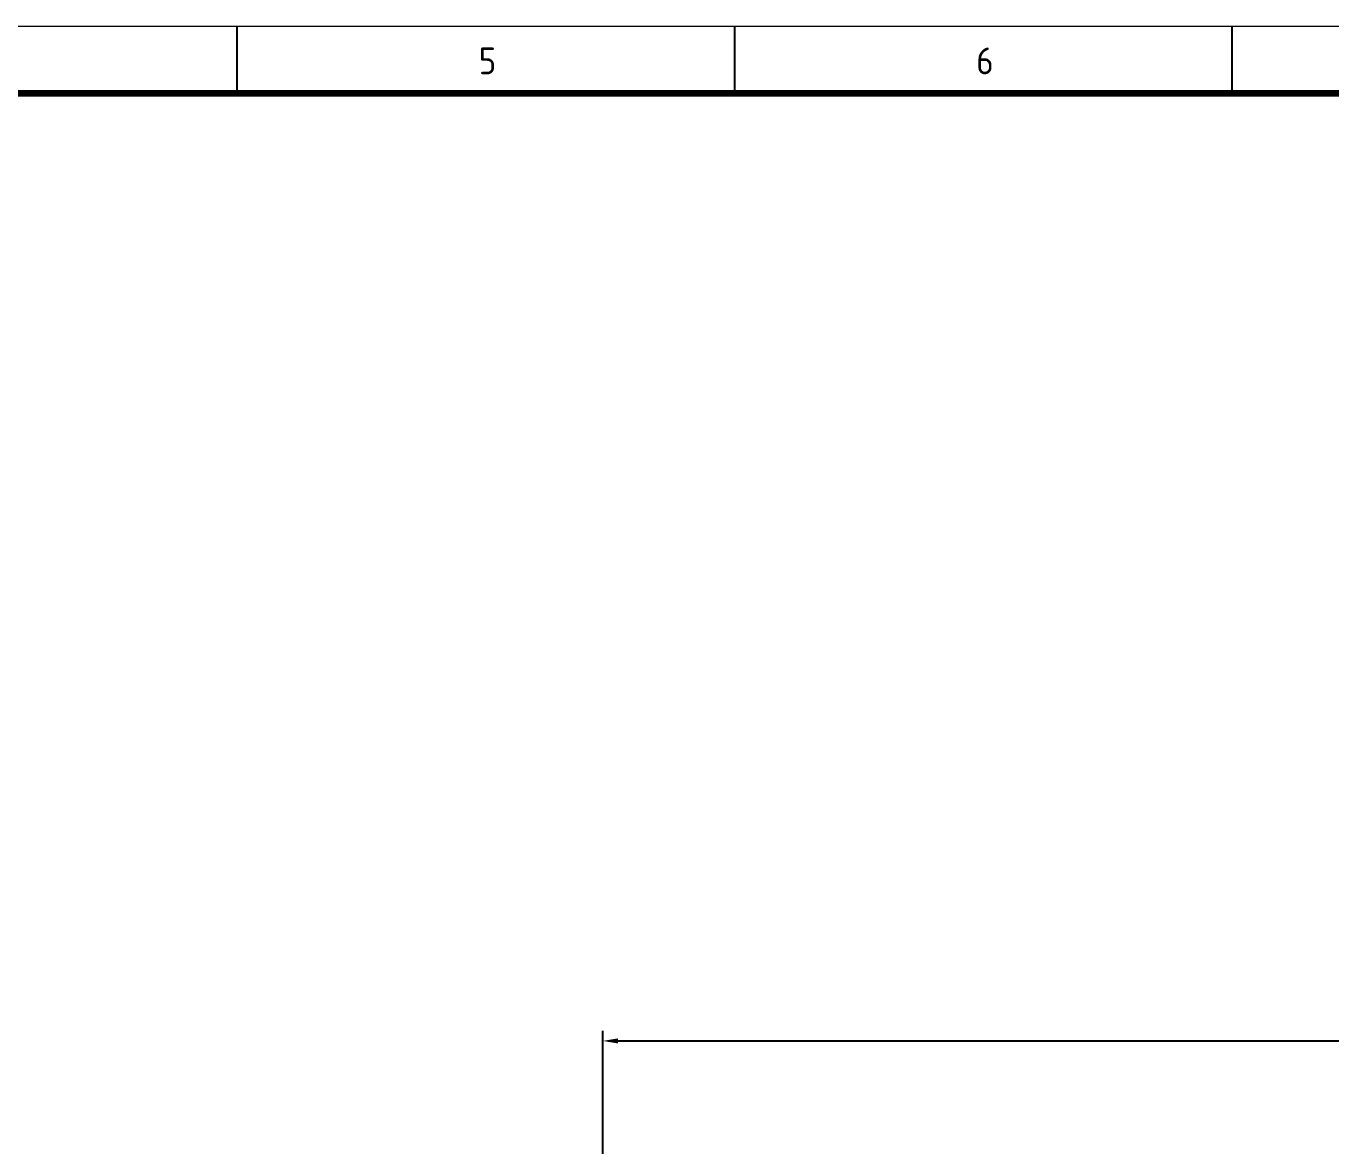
# Model space of a CAD drawing. Header units: inches. Extents: x 735 to 7643, y 526 to 1733.
# Drawn here: x 2864.9 to 3123.5, y 1511.2 to 1732.9 of the extents above; entities that cross this region are included whole.
import ezdxf

# ---------------------------------------------------------------- set-up
doc = ezdxf.new("R2010")
doc.units = ezdxf.units.IN
doc.header["$MEASUREMENT"] = 0
doc.layers.add('FREE-TEXT', color=7, linetype='Continuous')
doc.styles.get("Standard").update_dxf_attribs({"font": 'isocp3.shx'})
doc.styles.add('TEG BORDER', font='isocp.shx')
doc.dimstyles.get("Standard").update_dxf_attribs({"dimtxt": 2, "dimasz": 3, "dimexe": 2, "dimexo": 2, "dimgap": 1, "dimtad": 0, "dimtih": 1, "dimtoh": 1, "dimdec": 1, "dimzin": 0, "dimdsep": 46, "dimtxsty": 'Standard', "dimcen": 0, "dimclrd": 256, "dimclre": 256, "dimclrt": 256, "dimadec": 1, "dimazin": 0, "dimtfac": 1, "dimtdec": 1, "dimtofl": 0, "dimtmove": 0, "dimatfit": 3, "dimfxl": 1, "dimtolj": 1, "dimtzin": 0, "dimlwd": -1, "dimlwe": -1, "dimarcsym": 0})

# ---------------------------------------------------------------- blocks, each defined once
blk = doc.blocks.new('TEG BORDER A2')
for p, q in [((148.5, 420), (148.5, 415)), ((185.625, 420), (185.625, 415)), ((222.75, 420), (222.75, 415))]:
    blk.add_line(p, q)
at = {"linetype": 'Continuous'}
blk.add_line((489, 415), (5, 415), dxfattribs=at)
at = {"color": 5, "lineweight": 15}
blk.add_lwpolyline([(0, 420), (594, 420), (594, 0), (0, 0)], close=True, dxfattribs=at)
at = {"lineweight": 100}
blk.add_lwpolyline([(5, 415), (589, 415), (589, 5), (5, 5)], close=True, dxfattribs=at)
at = {"char_height": 2, "attachment_point": 1, "style": 'TEG BORDER'}
for s, insert in [('5', (166.547, 418.407)), ('6', (203.672, 418.407))]:
    blk.add_mtext_dynamic_manual_height_columns(s, width=2, gutter_width=1, heights=[0], dxfattribs=dict(at, insert=insert))
blk = doc.blocks.new('*D507')
at = {"layer": 'Defpoints', "color": 0, "transparency": 16777216}
for p in [(3560.58, 1531.96), (2979.23, 1335.9), (3560.58, 1335.9)]:
    blk.add_point(p, dxfattribs=at)
at = {"layer": 'FREE-TEXT', "transparency": 16777216}
for p, q in [((2979.23, 1337.9), (2979.23, 1533.96)), ((3560.58, 1337.9), (3560.58, 1533.96)), ((2982.23, 1531.96), (3246.15, 1531.96)), ((3557.58, 1531.96), (3293.65, 1531.96))]:
    blk.add_line(p, q, dxfattribs=at)
for points in [[(2982.23, 1532.46), (2982.23, 1531.46), (2979.23, 1531.96)], [(3557.58, 1532.46), (3557.58, 1531.46), (3560.58, 1531.96)]]:
    blk.add_solid(points, dxfattribs=at)
at = {"layer": 'FREE-TEXT', "transparency": 16777216, "insert": (3269.9, 1531.96), "char_height": 10, "attachment_point": 5}
blk.add_mtext('\\A1;48\'-5.3"', dxfattribs=at)

msp = doc.modelspace()

# ---------------------------------------------------------------- block references
at = {"color": 8, "lineweight": 20, "xscale": 2.6554, "yscale": 2.6554, "zscale": 2.6554}
msp.add_blockref('TEG BORDER A2', (2512.39, 617.66), dxfattribs=at)

# ---------------------------------------------------------------- dimensions: what is measured, and where the dimension line sits
at = {"layer": 'FREE-TEXT'}
dim = msp.add_linear_dim(base=(3560.5773, 1531.9623), p1=(2979.2305, 1335.9038), p2=(3560.5773, 1335.9038), dimstyle='Standard', override={"dimtxt": 10, "dimtih": 0, "dimtoh": 0, "dimlunit": 3}, dxfattribs=at)
dim.commit()
dim.dimension.update_dxf_attribs({"geometry": '*D507', "text_midpoint": (3269.9039, 1531.9623)})

doc.saveas('drawing.dxf')
